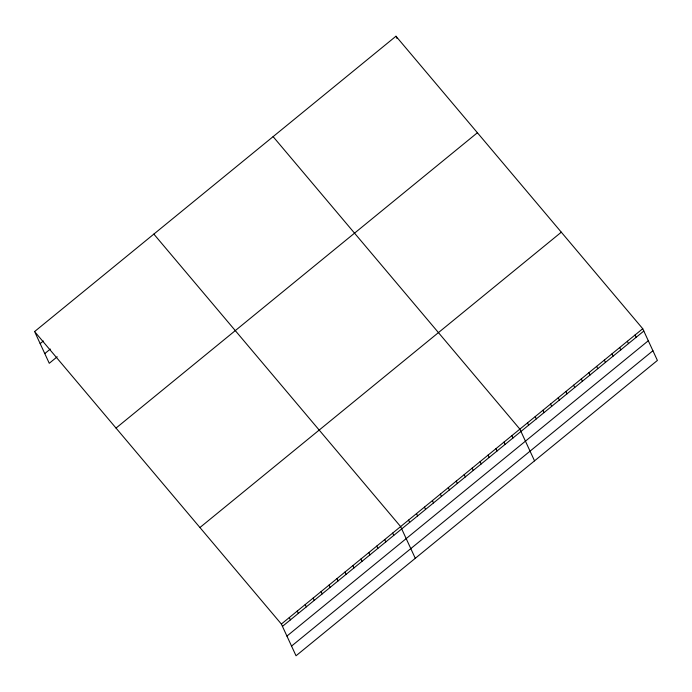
<?xml version="1.0" encoding="UTF-8"?>
<svg xmlns="http://www.w3.org/2000/svg" width="692" height="692" viewBox="0 0 692 692"><rect width="100%" height="100%" fill="white"/><g stroke="black" fill="none" stroke-linecap="round" stroke-linejoin="round"><path stroke-width="1.04" d="M34.6 331.563L395.971 36.226L642.738 328.709L657.4 360.437L296.029 655.774L281.367 624.046L34.6 331.563L49.262 363.291L57.211 356.787M40.162 343.595L43.337 340.992M44.781 353.586L50.343 349.036M116.031 428.08L477.402 132.743M199.936 527.529L561.307 232.192M281.367 624.046L642.738 328.709M282.448 626.381L643.819 331.044M286.929 636.078L648.3 340.749M291.548 646.077L652.919 350.74M273.106 136.635L519.874 429.127L534.535 460.855M153.849 234.095L400.625 526.586L415.286 558.314M635.057 334.989L636.138 337.324M627.385 341.268L628.457 343.595M619.703 347.54L620.785 349.875M612.022 353.82L613.103 356.146M604.341 360.091L605.422 362.426M596.668 366.371L597.741 368.698M588.987 372.642L590.068 374.978M581.306 378.922L582.387 381.249M573.625 385.193L574.706 387.529M565.952 391.473L567.025 393.809M395.971 36.226L397.044 38.562M558.271 397.744L559.344 400.08M550.59 404.024L551.671 406.36M542.909 410.295L543.99 412.631M535.236 416.575L536.309 418.911M527.555 422.847L528.627 425.182M511.924 435.623L513.006 437.958M503.975 442.119L505.056 444.454M496.026 448.615L497.098 450.95M488.076 455.12L489.149 457.447M480.127 461.616L481.199 463.943M472.178 468.112L473.25 470.448M464.22 474.608L465.301 476.944M456.27 481.104L457.351 483.44M448.321 487.601L449.402 489.936M440.372 494.097L441.453 496.432M432.422 500.601L433.503 502.928M424.473 507.098L425.554 509.424M416.523 513.594L417.605 515.929M408.574 520.09L409.647 522.425M392.675 533.082L393.748 535.418M384.726 539.578L385.799 541.914M376.777 546.074L377.849 548.41M368.819 552.579L369.9 554.906M360.869 559.075L361.951 561.402M352.92 565.572L354.001 567.907M344.971 572.068L346.052 574.403M337.021 578.564L338.103 580.899M329.072 585.06L330.153 587.396M321.123 591.556L322.204 593.892M313.173 598.061L314.246 600.388M305.224 604.557L306.297 606.884M297.275 611.053L298.347 613.389M289.325 617.549L290.398 619.885"/></g></svg>
